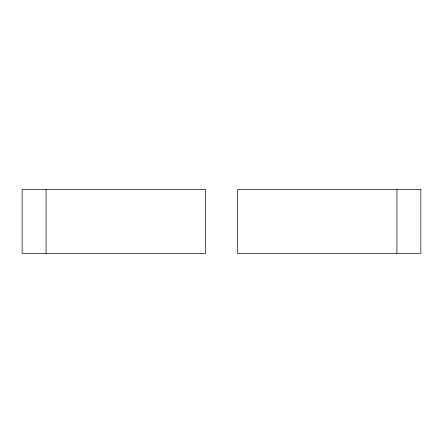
<?xml version="1.0" encoding="UTF-8"?>
<svg xmlns="http://www.w3.org/2000/svg" width="443" height="443" viewBox="0 0 443 443"><rect width="100%" height="100%" fill="white"/><g stroke="black" fill="none" stroke-linecap="round" stroke-linejoin="round"><path stroke-width="0.66" d="M396.934 189.615L396.934 253.385M46.066 189.615L46.066 253.385M205.491 189.615L22.15 189.615L22.15 253.385L205.491 253.385L205.491 189.615M420.85 189.615L237.509 189.615L237.509 253.385L420.85 253.385L420.85 189.615"/></g></svg>
